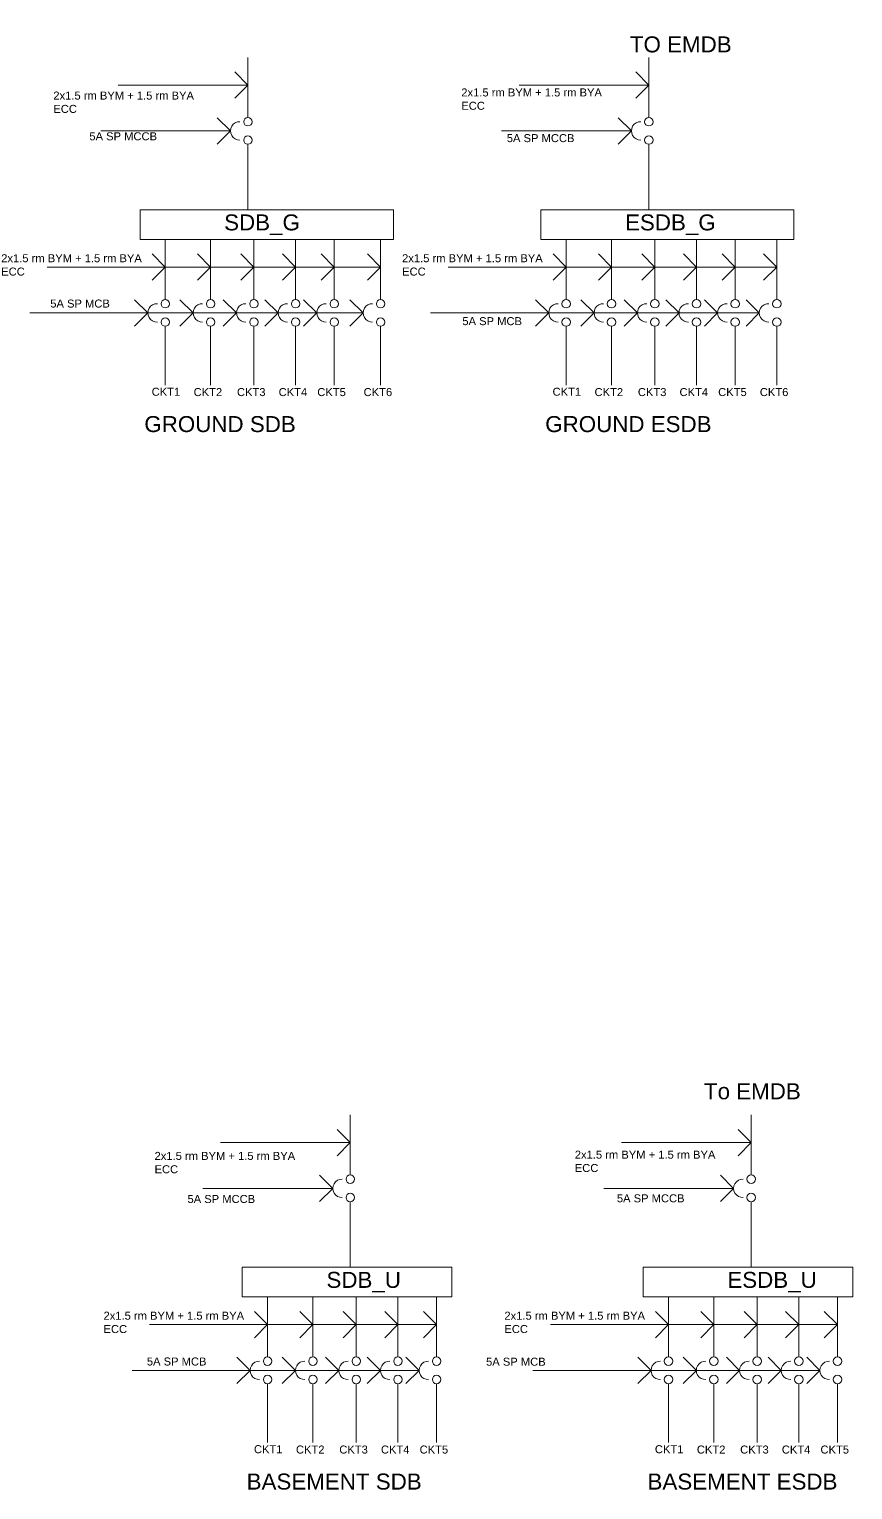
# Model space of a CAD drawing. Header units: inches. Extents: x 685 to 11694, y 256 to 9873.
# Drawn here: x 8591 to 9827, y 425 to 2616 of the extents above; entities that cross this region are included whole.
import ezdxf

# ---------------------------------------------------------------- set-up
doc = ezdxf.new("R2010")
doc.units = ezdxf.units.IN
doc.header["$MEASUREMENT"] = 0
doc.layers.add('6.Circuits', color=255, linetype='Continuous', lineweight=15)
doc.styles.add('Text 1', font='arial.ttf', dxfattribs={"height": 6})

msp = doc.modelspace()

# ---------------------------------------------------------------- linework, layer by layer
at = {"layer": '6.Circuits'}
for p, q in [((8919.73847, 2490.52038), (8919.73847, 2573.52038)), ((9521.23847, 2490.52038), (9521.23847, 2573.52038)), ((8919.73847, 2532.02038), (8899.99323, 2551.76561)), ((9521.23847, 2532.02038), (9501.49323, 2551.76561)), ((8919.73847, 2532.02038), (8724.99799, 2532.02038)), ((8919.73847, 2532.02038), (8899.99323, 2512.27514)), ((9521.23847, 2532.02038), (9326.49799, 2532.02038)), ((9521.23847, 2532.02038), (9501.49323, 2512.27514)), ((8893.47894, 2463.27038), (8873.73371, 2483.01561)), ((8919.73847, 2483.38434), (8919.73847, 2490.52038)), ((9494.97894, 2463.27038), (9475.23371, 2483.01561)), ((9521.23847, 2483.38434), (9521.23847, 2490.52038)), ((8893.47894, 2463.27038), (8698.73847, 2463.27038)), ((8893.47894, 2463.27038), (8873.73371, 2443.52514)), ((9494.97894, 2463.27038), (9300.23847, 2463.27038)), ((9494.97894, 2463.27038), (9475.23371, 2443.52514)), ((8919.73847, 2443.15641), (8919.73847, 2438.02038)), ((8919.73847, 2438.02038), (8919.73847, 2345.02038)), ((9521.23847, 2443.15641), (9521.23847, 2438.02038)), ((9521.23847, 2438.02038), (9521.23847, 2345.02038)), ((8795.73847, 2217.52038), (8795.73847, 2300.52038)), ((8863.73847, 2217.52038), (8863.73847, 2300.52038)), ((8928.73847, 2217.52038), (8928.73847, 2300.52038)), ((8991.23847, 2217.52038), (8991.23847, 2300.52038)), ((9049.23847, 2217.52038), (9049.23847, 2300.52038)), ((9118.73847, 2217.52038), (9118.73847, 2300.52038)), ((9397.23847, 2217.52038), (9397.23847, 2300.52038)), ((9465.23847, 2217.52038), (9465.23847, 2300.52038)), ((9530.23847, 2217.52038), (9530.23847, 2300.52038)), ((9592.73847, 2217.52038), (9592.73847, 2300.52038)), ((9650.73847, 2217.52038), (9650.73847, 2300.52038)), ((9713.23847, 2217.52038), (9713.23847, 2300.52038)), ((8795.73847, 2259.02038), (8775.99323, 2278.76561)), ((8863.73847, 2259.02038), (8843.99323, 2278.76561)), ((8928.73847, 2259.02038), (8908.99323, 2278.76561)), ((8991.23847, 2259.02038), (8971.49323, 2278.76561)), ((9049.23847, 2259.02038), (9029.49323, 2278.76561)), ((9118.73847, 2259.02038), (9098.99323, 2278.76561)), ((9397.23847, 2259.02038), (9377.49323, 2278.76561)), ((9465.23847, 2259.02038), (9445.49323, 2278.76561)), ((9530.23847, 2259.02038), (9510.49323, 2278.76561)), ((9592.73847, 2259.02038), (9572.99323, 2278.76561)), ((9650.73847, 2259.02038), (9630.99323, 2278.76561)), ((9713.23847, 2259.02038), (9693.49323, 2278.76561)), ((8795.73847, 2259.02038), (8618.49799, 2259.02038)), ((8795.73847, 2259.02038), (8775.99323, 2239.27514)), ((9118.73847, 2259.02038), (8795.73847, 2259.02038)), ((8863.73847, 2259.02038), (8843.99323, 2239.27514)), ((8928.73847, 2259.02038), (8908.99323, 2239.27514)), ((8991.23847, 2259.02038), (8971.49323, 2239.27514)), ((9049.23847, 2259.02038), (9029.49323, 2239.27514)), ((9118.73847, 2259.02038), (9098.99323, 2239.27514)), ((9397.23847, 2259.02038), (9219.99799, 2259.02038)), ((9397.23847, 2259.02038), (9377.49323, 2239.27514)), ((9713.23847, 2259.02038), (9397.23847, 2259.02038)), ((9465.23847, 2259.02038), (9445.49323, 2239.27514)), ((9530.23847, 2259.02038), (9510.49323, 2239.27514)), ((9592.73847, 2259.02038), (9572.99323, 2239.27514)), ((9650.73847, 2259.02038), (9630.99323, 2239.27514)), ((9713.23847, 2259.02038), (9693.49323, 2239.27514)), ((8795.73847, 2210.38434), (8795.73847, 2217.52038)), ((8863.73847, 2210.38434), (8863.73847, 2217.52038)), ((8928.73847, 2210.38434), (8928.73847, 2217.52038)), ((8991.23847, 2210.38434), (8991.23847, 2217.52038)), ((9049.23847, 2210.38434), (9049.23847, 2217.52038)), ((9118.73847, 2210.38434), (9118.73847, 2217.52038)), ((9397.23847, 2210.38434), (9397.23847, 2217.52038)), ((9465.23847, 2210.38434), (9465.23847, 2217.52038)), ((9530.23847, 2210.38434), (9530.23847, 2217.52038)), ((9592.73847, 2210.38434), (9592.73847, 2217.52038)), ((9650.73847, 2210.38434), (9650.73847, 2217.52038)), ((9713.23847, 2210.38434), (9713.23847, 2217.52038)), ((8769.47894, 2190.27038), (8749.73371, 2210.01561)), ((8837.47894, 2190.27038), (8817.73371, 2210.01561)), ((8902.47894, 2190.27038), (8882.73371, 2210.01561)), ((8964.97894, 2190.27038), (8945.23371, 2210.01561)), ((9022.97894, 2190.27038), (9003.23371, 2210.01561)), ((9092.47894, 2190.27038), (9072.73371, 2210.01561)), ((9370.97894, 2190.27038), (9351.23371, 2210.01561)), ((9438.97894, 2190.27038), (9419.23371, 2210.01561)), ((9503.97894, 2190.27038), (9484.23371, 2210.01561)), ((9566.47894, 2190.27038), (9546.73371, 2210.01561)), ((9624.47894, 2190.27038), (9604.73371, 2210.01561)), ((9686.97894, 2190.27038), (9667.23371, 2210.01561)), ((8769.47894, 2190.27038), (8592.23847, 2190.27038)), ((8769.47894, 2190.27038), (8749.73371, 2170.52514)), ((9092.47894, 2190.27038), (8769.47894, 2190.27038)), ((8795.73847, 2170.15641), (8795.73847, 2165.02038)), ((8837.47894, 2190.27038), (8817.73371, 2170.52514)), ((8863.73847, 2170.15641), (8863.73847, 2165.02038)), ((8902.47894, 2190.27038), (8882.73371, 2170.52514)), ((8928.73847, 2170.15641), (8928.73847, 2165.02038)), ((8964.97894, 2190.27038), (8945.23371, 2170.52514)), ((8991.23847, 2170.15641), (8991.23847, 2165.02038)), ((9022.97894, 2190.27038), (9003.23371, 2170.52514)), ((9049.23847, 2170.15641), (9049.23847, 2165.02038)), ((9092.47894, 2190.27038), (9072.73371, 2170.52514)), ((9118.73847, 2170.15641), (9118.73847, 2165.02038)), ((9370.97894, 2190.27038), (9193.73847, 2190.27038)), ((9370.97894, 2190.27038), (9351.23371, 2170.52514)), ((9686.97894, 2190.27038), (9370.97894, 2190.27038)), ((9397.23847, 2170.15641), (9397.23847, 2165.02038)), ((9438.97894, 2190.27038), (9419.23371, 2170.52514)), ((9465.23847, 2170.15641), (9465.23847, 2165.02038)), ((9503.97894, 2190.27038), (9484.23371, 2170.52514)), ((9530.23847, 2170.15641), (9530.23847, 2165.02038)), ((9566.47894, 2190.27038), (9546.73371, 2170.52514)), ((9592.73847, 2170.15641), (9592.73847, 2165.02038)), ((9624.47894, 2190.27038), (9604.73371, 2170.52514)), ((9650.73847, 2170.15641), (9650.73847, 2165.02038)), ((9686.97894, 2190.27038), (9667.23371, 2170.52514)), ((9713.23847, 2170.15641), (9713.23847, 2165.02038)), ((8795.73847, 2082.02038), (8795.73847, 2165.02038)), ((8863.73847, 2082.02038), (8863.73847, 2165.02038)), ((8928.73847, 2082.02038), (8928.73847, 2165.02038)), ((8991.23847, 2082.02038), (8991.23847, 2165.02038)), ((9049.23847, 2082.02038), (9049.23847, 2165.02038)), ((9118.73847, 2082.02038), (9118.73847, 2165.02038)), ((9397.23847, 2082.02038), (9397.23847, 2165.02038)), ((9465.23847, 2082.02038), (9465.23847, 2165.02038)), ((9530.23847, 2082.02038), (9530.23847, 2165.02038)), ((9592.73847, 2082.02038), (9592.73847, 2165.02038)), ((9650.73847, 2082.02038), (9650.73847, 2165.02038)), ((9713.23847, 2082.02038), (9713.23847, 2165.02038)), ((9073.23847, 904.52038), (9073.23847, 987.52038)), ((9674.73847, 904.52038), (9674.73847, 987.52038)), ((9073.23847, 946.02038), (9053.49323, 965.76561)), ((9674.73847, 946.02038), (9654.99323, 965.76561)), ((9073.23847, 946.02038), (8878.49799, 946.02038)), ((9073.23847, 946.02038), (9053.49323, 926.27514)), ((9674.73847, 946.02038), (9479.99799, 946.02038)), ((9674.73847, 946.02038), (9654.99323, 926.27514)), ((9073.23847, 897.38434), (9073.23847, 904.52038)), ((9674.73847, 897.38434), (9674.73847, 904.52038)), ((9046.97894, 877.27038), (8852.23847, 877.27038)), ((9046.97894, 877.27038), (9027.23371, 897.01561)), ((9046.97894, 877.27038), (9027.23371, 857.52514)), ((9648.47894, 877.27038), (9453.73847, 877.27038)), ((9648.47894, 877.27038), (9628.73371, 897.01561)), ((9648.47894, 877.27038), (9628.73371, 857.52514)), ((9073.23847, 857.15641), (9073.23847, 852.02038)), ((9674.73847, 857.15641), (9674.73847, 852.02038)), ((9073.23847, 852.02038), (9073.23847, 759.02038)), ((9674.73847, 852.02038), (9674.73847, 759.02038)), ((8949.23847, 631.52038), (8949.23847, 714.52038)), ((9017.23847, 631.52038), (9017.23847, 714.52038)), ((9082.23847, 631.52038), (9082.23847, 714.52038)), ((9144.73847, 631.52038), (9144.73847, 714.52038)), ((9202.73847, 631.52038), (9202.73847, 714.52038)), ((9550.73847, 631.52038), (9550.73847, 714.52038)), ((9618.73847, 631.52038), (9618.73847, 714.52038)), ((9683.73847, 631.52038), (9683.73847, 714.52038)), ((9746.23847, 631.52038), (9746.23847, 714.52038)), ((9804.23847, 631.52038), (9804.23847, 714.52038)), ((8949.23847, 673.02038), (8929.49323, 692.76561)), ((9017.23847, 673.02038), (8997.49323, 692.76561)), ((9082.23847, 673.02038), (9062.49323, 692.76561)), ((9144.73847, 673.02038), (9124.99323, 692.76561)), ((9202.73847, 673.02038), (9182.99323, 692.76561)), ((9550.73847, 673.02038), (9530.99323, 692.76561)), ((9618.73847, 673.02038), (9598.99323, 692.76561)), ((9683.73847, 673.02038), (9663.99323, 692.76561)), ((9746.23847, 673.02038), (9726.49323, 692.76561)), ((9804.23847, 673.02038), (9784.49323, 692.76561)), ((8949.23847, 673.02038), (8771.99799, 673.02038)), ((8949.23847, 673.02038), (8929.49323, 653.27514)), ((9202.73847, 673.02038), (8949.23847, 673.02038)), ((9017.23847, 673.02038), (8997.49323, 653.27514)), ((9082.23847, 673.02038), (9062.49323, 653.27514)), ((9144.73847, 673.02038), (9124.99323, 653.27514)), ((9202.73847, 673.02038), (9182.99323, 653.27514)), ((9550.73847, 673.02038), (9373.49799, 673.02038)), ((9550.73847, 673.02038), (9530.99323, 653.27514)), ((9804.23847, 673.02038), (9550.73847, 673.02038)), ((9618.73847, 673.02038), (9598.99323, 653.27514)), ((9683.73847, 673.02038), (9663.99323, 653.27514)), ((9746.23847, 673.02038), (9726.49323, 653.27514)), ((9804.23847, 673.02038), (9784.49323, 653.27514)), ((8922.97894, 604.27038), (8903.23371, 624.01561)), ((8949.23847, 624.38434), (8949.23847, 631.52038)), ((8990.97894, 604.27038), (8971.23371, 624.01561)), ((9017.23847, 624.38434), (9017.23847, 631.52038)), ((9055.97894, 604.27038), (9036.23371, 624.01561)), ((9082.23847, 624.38434), (9082.23847, 631.52038)), ((9118.47894, 604.27038), (9098.73371, 624.01561)), ((9144.73847, 624.38434), (9144.73847, 631.52038)), ((9176.47894, 604.27038), (9156.73371, 624.01561)), ((9202.73847, 624.38434), (9202.73847, 631.52038)), ((9524.47894, 604.27038), (9504.73371, 624.01561)), ((9550.73847, 624.38434), (9550.73847, 631.52038)), ((9592.47894, 604.27038), (9572.73371, 624.01561)), ((9618.73847, 624.38434), (9618.73847, 631.52038)), ((9657.47894, 604.27038), (9637.73371, 624.01561)), ((9683.73847, 624.38434), (9683.73847, 631.52038)), ((9719.97894, 604.27038), (9700.23371, 624.01561)), ((9746.23847, 624.38434), (9746.23847, 631.52038)), ((9777.97894, 604.27038), (9758.23371, 624.01561)), ((9804.23847, 624.38434), (9804.23847, 631.52038)), ((8922.97894, 604.27038), (8745.73847, 604.27038)), ((8922.97894, 604.27038), (8903.23371, 584.52514)), ((9176.47894, 604.27038), (8922.97894, 604.27038)), ((8990.97894, 604.27038), (8971.23371, 584.52514)), ((9055.97894, 604.27038), (9036.23371, 584.52514)), ((9118.47894, 604.27038), (9098.73371, 584.52514)), ((9176.47894, 604.27038), (9156.73371, 584.52514)), ((9524.47894, 604.27038), (9347.23847, 604.27038)), ((9524.47894, 604.27038), (9504.73371, 584.52514)), ((9777.97894, 604.27038), (9524.47894, 604.27038)), ((9592.47894, 604.27038), (9572.73371, 584.52514)), ((9657.47894, 604.27038), (9637.73371, 584.52514)), ((9719.97894, 604.27038), (9700.23371, 584.52514)), ((9777.97894, 604.27038), (9758.23371, 584.52514)), ((8949.23847, 584.15641), (8949.23847, 579.02038)), ((8949.23847, 496.02038), (8949.23847, 579.02038)), ((9017.23847, 584.15641), (9017.23847, 579.02038)), ((9017.23847, 496.02038), (9017.23847, 579.02038)), ((9082.23847, 584.15641), (9082.23847, 579.02038)), ((9082.23847, 496.02038), (9082.23847, 579.02038)), ((9144.73847, 584.15641), (9144.73847, 579.02038)), ((9144.73847, 496.02038), (9144.73847, 579.02038)), ((9202.73847, 584.15641), (9202.73847, 579.02038)), ((9202.73847, 496.02038), (9202.73847, 579.02038)), ((9550.73847, 584.15641), (9550.73847, 579.02038)), ((9550.73847, 496.02038), (9550.73847, 579.02038)), ((9618.73847, 584.15641), (9618.73847, 579.02038)), ((9618.73847, 496.02038), (9618.73847, 579.02038)), ((9683.73847, 584.15641), (9683.73847, 579.02038)), ((9683.73847, 496.02038), (9683.73847, 579.02038)), ((9746.23847, 584.15641), (9746.23847, 579.02038)), ((9746.23847, 496.02038), (9746.23847, 579.02038)), ((9804.23847, 584.15641), (9804.23847, 579.02038)), ((9804.23847, 496.02038), (9804.23847, 579.02038))]:
    msp.add_line(p, q, dxfattribs=at)
for points in [[(8757.73847, 2345.02038), (9138.23847, 2345.02038), (9138.23847, 2300.52038), (8757.73847, 2300.52038)], [(9359.23847, 2345.02038), (9738.73847, 2345.02038), (9738.73847, 2300.52038), (9359.23847, 2300.52038)], [(8911.23847, 759.02038), (9225.73847, 759.02038), (9225.73847, 714.52038), (8911.23847, 714.52038)], [(9512.73847, 759.02038), (9827.23847, 759.02038), (9827.23847, 714.52038), (9512.73847, 714.52038)]]:
    msp.add_lwpolyline(points, close=True, dxfattribs=at)
for centre in [(8919.73847, 2477.02038), (9521.23847, 2477.02038), (8919.73847, 2449.52038), (9521.23847, 2449.52038), (8795.73847, 2204.02038), (8863.73847, 2204.02038), (8928.73847, 2204.02038), (8991.23847, 2204.02038), (9049.23847, 2204.02038), (9118.73847, 2204.02038), (9397.23847, 2204.02038), (9465.23847, 2204.02038), (9530.23847, 2204.02038), (9592.73847, 2204.02038), (9650.73847, 2204.02038), (9713.23847, 2204.02038), (8795.73847, 2176.52038), (8863.73847, 2176.52038), (8928.73847, 2176.52038), (8991.23847, 2176.52038), (9049.23847, 2176.52038), (9118.73847, 2176.52038), (9397.23847, 2176.52038), (9465.23847, 2176.52038), (9530.23847, 2176.52038), (9592.73847, 2176.52038), (9650.73847, 2176.52038), (9713.23847, 2176.52038), (9073.23847, 891.02038), (9674.73847, 891.02038), (9073.23847, 863.52038), (9674.73847, 863.52038), (8949.23847, 618.02038), (9017.23847, 618.02038), (9082.23847, 618.02038), (9144.73847, 618.02038), (9202.73847, 618.02038), (9550.73847, 618.02038), (9618.73847, 618.02038), (9683.73847, 618.02038), (9746.23847, 618.02038), (9804.23847, 618.02038), (8949.23847, 590.52038), (9017.23847, 590.52038), (9082.23847, 590.52038), (9144.73847, 590.52038), (9202.73847, 590.52038), (9550.73847, 590.52038), (9618.73847, 590.52038), (9683.73847, 590.52038), (9746.23847, 590.52038), (9804.23847, 590.52038)]:
    msp.add_circle(centre, 6.36396, dxfattribs=at)
for centre in [(8907.23847, 2463.27038), (9508.73847, 2463.27038), (8783.23847, 2190.27038), (8851.23847, 2190.27038), (8916.23847, 2190.27038), (8978.73847, 2190.27038), (9036.73847, 2190.27038), (9106.23847, 2190.27038), (9384.73847, 2190.27038), (9452.73847, 2190.27038), (9517.73847, 2190.27038), (9580.23847, 2190.27038), (9638.23847, 2190.27038), (9700.73847, 2190.27038), (9060.73847, 877.27038), (9662.23847, 877.27038), (8936.73847, 604.27038), (9004.73847, 604.27038), (9069.73847, 604.27038), (9132.23847, 604.27038), (9190.23847, 604.27038), (9538.23847, 604.27038), (9606.23847, 604.27038), (9671.23847, 604.27038), (9733.73847, 604.27038), (9791.73847, 604.27038)]:
    msp.add_arc(centre, 13.75953, 87.86789506, 272.13210494, dxfattribs=at)

# ---------------------------------------------------------------- texts
at = {"layer": '6.Circuits', "attachment_point": 1, "style": 'Text 1'}
for s, width, heights, insert, char_height in [('{\\fArial Baltic|b0|i0|c186|p34;TO EMDB}', 164.9721584, [55.58215], (9492.73847, 2605.02038), 24), ('{\\fArial Baltic|b0|i0|c186|p34;2x1.5 rm BYM + 1.5 rm BYA} ECC', 234.9454297, [37.98024], (8627.70905, 2522.23938), 12), ('{\\fArial Baltic|b0|i0|c186|p34;2x1.5 rm BYM + 1.5 rm BYA} ECC', 234.9454297, [37.98024], (9239.82073, 2526.94197), 12), ('{\\fArial Baltic|b0|i0|c186|p34;5A SP M}C{\\fArial Baltic|b0|i0|c186|p34;CB}', 234.9454297, [37.98024], (8681.75154, 2461.1456), 12), ('{\\fArial Baltic|b0|i0|c186|p34;5A SP M}C{\\fArial Baltic|b0|i0|c186|p34;CB}', 234.9454297, [37.98024], (9308.09171, 2458.42019), 12), ('{\\fArial Baltic|b0|i0|c186|p34;SDB}_G', 14.5, [0], (8883.98847, 2338.02038), 24), ('{\\fArial Baltic|b0|i0|c186|p34;ESDB}_G', 14.5, [0], (9485.48847, 2338.02038), 24), ('{\\fArial Baltic|b0|i0|c186|p34;2x1.5 rm BYM + 1.5 rm BYA} ECC', 234.9454297, [37.98024], (8549.48847, 2278.27038), 12), ('{\\fArial Baltic|b0|i0|c186|p34;2x1.5 rm BYM + 1.5 rm BYA} ECC', 234.9454297, [37.98024], (9150.98847, 2278.27038), 12), ('5A SP MCB', 234.9454297, [37.98024], (8623.07952, 2210.29778), 12), ('5A SP MCB', 234.9454297, [37.98024], (9241.42537, 2183.90217), 12), ('{\\fArial Baltic|b0|i0|c186|p34;CKT1}', 14.5, [0], (8775.23847, 2078.02038), 12), ('{\\fArial Baltic|b0|i0|c186|p34;CKT}2', 14.5, [0], (8838.23847, 2077.52038), 12), ('{\\fArial Baltic|b0|i0|c186|p34;CKT}3', 14.5, [0], (8903.23847, 2077.52038), 12), ('{\\fArial Baltic|b0|i0|c186|p34;CKT}4', 14.5, [0], (8965.73847, 2077.52038), 12), ('{\\fArial Baltic|b0|i0|c186|p34;CKT}5', 14.5, [0], (9023.73847, 2077.52038), 12), ('{\\fArial Baltic|b0|i0|c186|p34;CKT}6', 14.5, [0], (9093.23847, 2077.52038), 12), ('{\\fArial Baltic|b0|i0|c186|p34;CKT1}', 14.5, [0], (9376.73847, 2078.02038), 12), ('{\\fArial Baltic|b0|i0|c186|p34;CKT}2', 14.5, [0], (9439.73847, 2077.52038), 12), ('{\\fArial Baltic|b0|i0|c186|p34;CKT}3', 14.5, [0], (9504.73847, 2077.52038), 12), ('{\\fArial Baltic|b0|i0|c186|p34;CKT}4', 14.5, [0], (9567.23847, 2077.52038), 12), ('{\\fArial Baltic|b0|i0|c186|p34;CKT}5', 14.5, [0], (9625.23847, 2077.52038), 12), ('{\\fArial Baltic|b0|i0|c186|p34;CKT}6', 14.5, [0], (9687.73847, 2077.52038), 12), ('GROUND{\\fArial Baltic|b0|i0|c186|p34; SDB}', 331.0446353, [56.99717], (8764.23847, 2035.52038), 24), ('GROUND{\\fArial Baltic|b0|i0|c186|p34; ESDB}', 331.0446353, [56.99717], (9365.73847, 2035.52038), 24), ('To {\\fArial Baltic|b0|i0|c186|p34;EMDB}', 149.4041215, [40.21226], (9603.91558, 1034.8789), 24), ('{\\fArial Baltic|b0|i0|c186|p34;2x1.5 rm BYM + 1.5 rm BYA} ECC', 234.9454297, [37.98024], (8779.56877, 931.92288), 12), ('{\\fArial Baltic|b0|i0|c186|p34;2x1.5 rm BYM + 1.5 rm BYA} ECC', 234.9454297, [37.98024], (9410.08615, 933.79601), 12), ('{\\fArial Baltic|b0|i0|c186|p34;5A SP M}C{\\fArial Baltic|b0|i0|c186|p34;CB}', 234.9454297, [37.98024], (8829.00272, 867.33846), 12), ('{\\fArial Baltic|b0|i0|c186|p34;5A SP M}C{\\fArial Baltic|b0|i0|c186|p34;CB}', 234.9454297, [37.98024], (9473.24938, 868.33317), 12), ('{\\fArial Baltic|b0|i0|c186|p34;SDB_}U', 14.5, [0], (9037.48847, 752.02038), 24), ('{\\fArial Baltic|b0|i0|c186|p34;ESDB}_U', 14.5, [0], (9638.98847, 752.02038), 24), ('{\\fArial Baltic|b0|i0|c186|p34;2x1.5 rm BYM + 1.5 rm BYA} ECC', 234.9454297, [37.98024], (8702.98847, 692.27038), 12), ('{\\fArial Baltic|b0|i0|c186|p34;2x1.5 rm BYM + 1.5 rm BYA} ECC', 234.9454297, [37.98024], (9304.48847, 692.27038), 12), ('5A SP MCB', 234.9454297, [37.98024], (8768.00314, 623.58059), 12), ('5A SP MCB', 234.9454297, [37.98024], (9276.98847, 623.27038), 12), ('{\\fArial Baltic|b0|i0|c186|p34;CKT1}', 14.5, [0], (8928.73847, 492.02038), 12), ('{\\fArial Baltic|b0|i0|c186|p34;CKT}2', 14.5, [0], (8991.73847, 491.52038), 12), ('{\\fArial Baltic|b0|i0|c186|p34;CKT}3', 14.5, [0], (9056.73847, 491.52038), 12), ('{\\fArial Baltic|b0|i0|c186|p34;CKT}4', 14.5, [0], (9119.23847, 491.52038), 12), ('{\\fArial Baltic|b0|i0|c186|p34;CKT}5', 14.5, [0], (9177.23847, 491.52038), 12), ('{\\fArial Baltic|b0|i0|c186|p34;CKT1}', 14.5, [0], (9530.23847, 492.02038), 12), ('{\\fArial Baltic|b0|i0|c186|p34;CKT}2', 14.5, [0], (9593.23847, 491.52038), 12), ('{\\fArial Baltic|b0|i0|c186|p34;CKT}3', 14.5, [0], (9658.23847, 491.52038), 12), ('{\\fArial Baltic|b0|i0|c186|p34;CKT}4', 14.5, [0], (9720.73847, 491.52038), 12), ('{\\fArial Baltic|b0|i0|c186|p34;CKT}5', 14.5, [0], (9778.73847, 491.52038), 12), ('{\\fArial Baltic|b0|i0|c186|p34;BASEMENT SDB}', 331.0446353, [56.99717], (8917.73847, 449.52038), 24), ('{\\fArial Baltic|b0|i0|c186|p34;BASEMENT }E{\\fArial Baltic|b0|i0|c186|p34;SDB}', 331.0446353, [56.99717], (9519.23847, 449.52038), 24)]:
    msp.add_mtext_dynamic_manual_height_columns(s, width=width, gutter_width=30, heights=heights, dxfattribs=dict(at, insert=insert, char_height=char_height))

doc.saveas('drawing.dxf')
